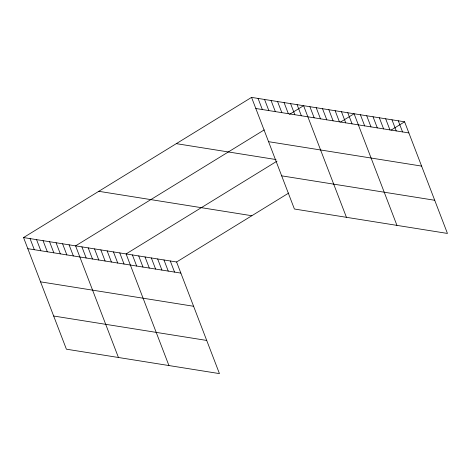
<?xml version="1.0" encoding="UTF-8"?>
<svg xmlns="http://www.w3.org/2000/svg" width="471" height="471" viewBox="0 0 471 471"><rect width="100%" height="100%" fill="white"/><g stroke="black" fill="none" stroke-linecap="round" stroke-linejoin="round"><path stroke-width="0.71" d="M23.55 237.561L176.596 261.988L219.445 373.609L66.399 349.188L23.55 237.561L251.555 97.391L404.601 121.812L447.45 233.439L294.404 209.012L251.555 97.391M264.207 129.908L75.584 245.868L118.433 357.489M289.482 114.365L303.595 105.692L346.438 217.319M277.007 161.147L126.093 253.928L168.936 365.549M340.574 122.066L354.098 113.752L396.947 225.379M176.596 261.988L288.752 193.033M391.083 130.126L404.601 121.812M255.824 108.501L408.869 132.928M268.552 141.671L421.598 166.092M176.313 143.649L276.047 159.563M281.67 175.842L434.715 200.269M98.792 191.308L251.838 215.73M27.813 248.676L180.858 273.098M40.547 281.846L193.593 306.268M53.665 316.017L206.71 340.439M398.289 120.806L402.552 131.915M391.978 119.799L396.241 130.909M385.661 118.792L389.929 129.902M379.349 117.785L383.612 128.895M373.038 116.779L377.3 127.888M366.721 115.772L370.989 126.882M360.409 114.759L364.678 125.875M347.786 112.746L352.049 123.855M341.469 111.739L345.738 122.849M335.158 110.732L339.42 121.842M328.846 109.725L333.109 120.835M322.529 108.719L326.797 119.828M316.218 107.712L320.486 118.822M309.906 106.699L314.169 117.815M297.089 104.656L301.352 115.766M290.583 103.62L294.846 114.73M284.078 102.578L288.346 113.694M277.572 101.542L281.841 112.651M271.072 100.506L275.335 111.615M264.567 99.463L268.829 110.579M258.061 98.427L262.329 109.543M170.284 260.981L174.547 272.091M163.967 259.974L168.235 271.084M157.655 258.962L161.924 270.077M151.344 257.955L155.607 269.071M145.027 256.948L149.295 268.058M138.715 255.941L142.984 267.051M132.404 254.935L136.667 266.044M119.775 252.921L124.044 264.031M113.464 251.914L117.726 263.024M107.153 250.902L111.415 262.017M100.835 249.895L105.104 261.011M94.524 248.888L98.792 260.004M88.212 247.881L92.475 258.991M81.901 246.875L86.164 257.984M69.078 244.832L73.346 255.941M62.578 243.79L66.841 254.905M56.073 242.753L60.335 253.863M49.567 241.717L53.835 252.827M43.061 240.675L47.33 251.791M36.561 239.639L40.824 250.749M30.056 238.603L34.318 249.712"/></g></svg>
